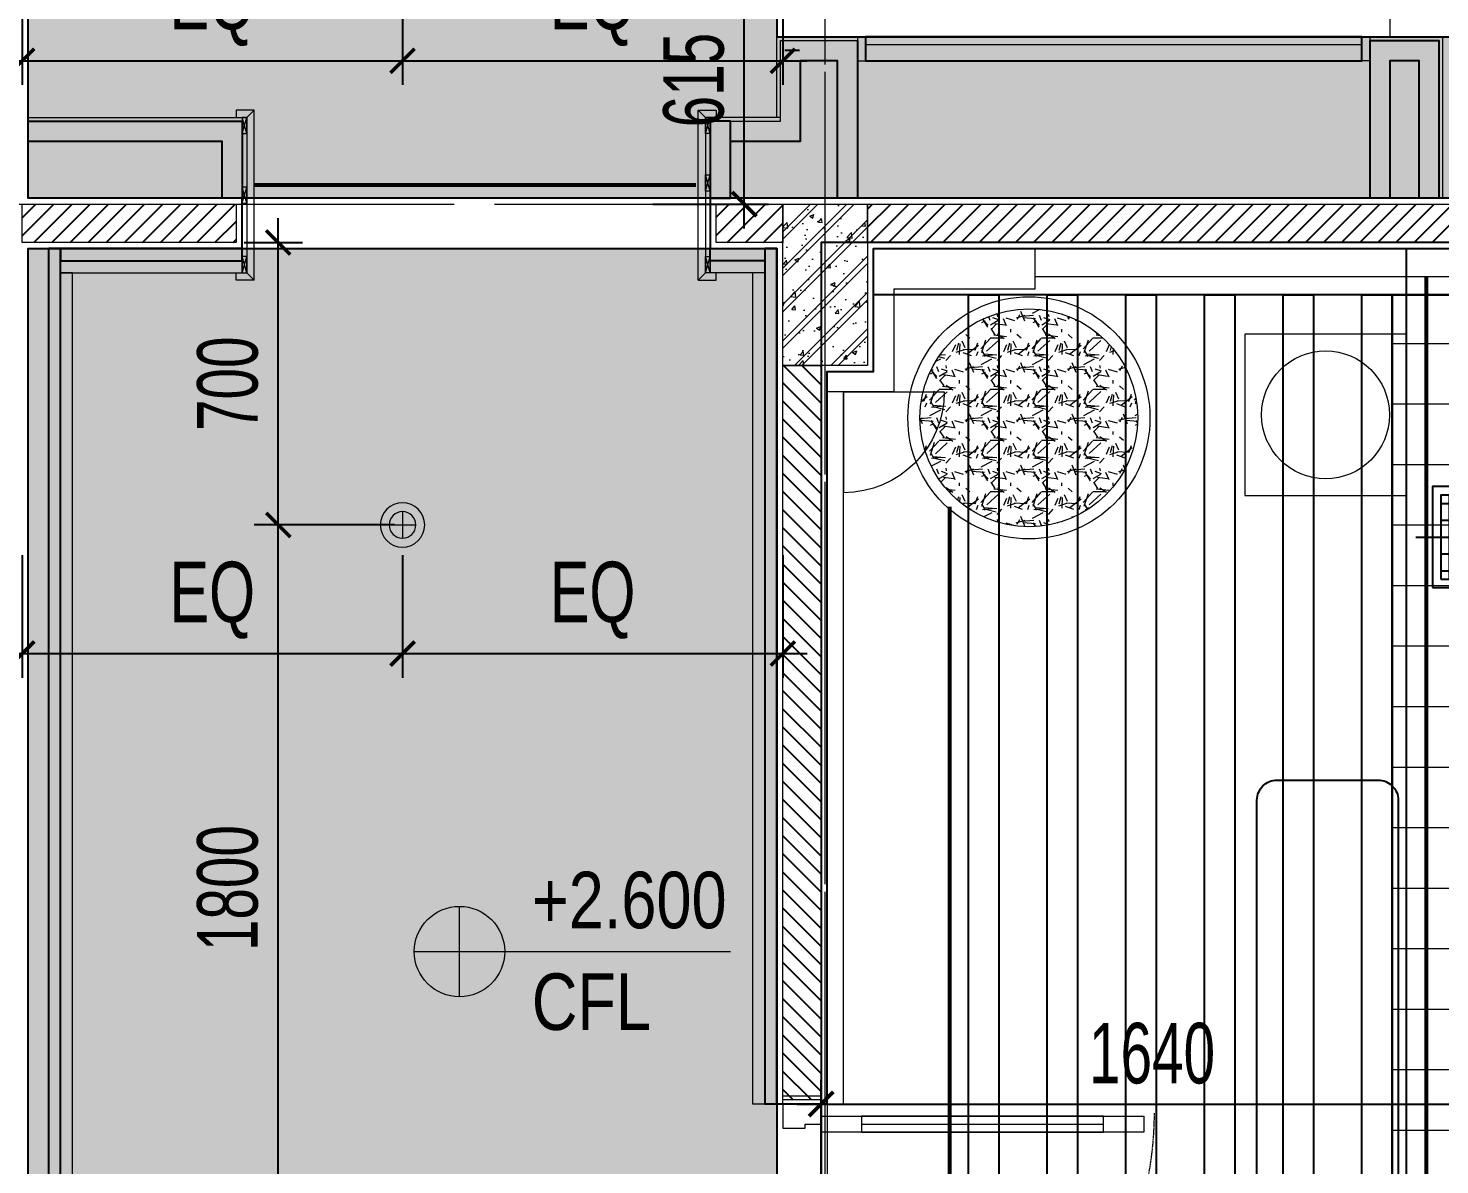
# Model space of a CAD drawing. Header units: millimetres. Extents: x -343543 to 400519, y -115663 to 104219.
# Drawn here: x -248629 to -245131, y 12319 to 15136 of the extents above; entities that cross this region are included whole.
import ezdxf
from ezdxf.enums import TextEntityAlignment as Align
from ezdxf.xclip import XClip

# ---------------------------------------------------------------- set-up
doc = ezdxf.new("R2010")
doc.units = ezdxf.units.MM
doc.header["$XCLIPFRAME"] = 0
for name, pattern in [("$0$02'TUONG Xay$0$HIDDEN", [0.375, 0.25, -0.125]), ('HIDDEN2', [0.1875, 0.125, -0.0625]), ('XREF MAT BANG TUONG XAY$0$01.Xref _MB T1$0$HIDDEN', [9.525, 6.35, -3.175]), ('XREF MAT BANG TUONG XAY$0$CENTER', [50.8, 31.75, -6.35, 6.35, -6.35]), ('XREF MAT BANG TUONG XAY$0$HIDDEN', [0.375, 0.25, -0.125])]:
    doc.linetypes.add(name, pattern=pattern)
doc.layers.get('0').update_dxf_attribs({"color": 231, "lineweight": 0})
doc.layers.get('DefPoints').update_dxf_attribs({"color": 191})
for name, color, linetype, lineweight in [('A-CLNG', 157, 'Continuous', 25), ('A-FLOR-PRTN', 161, 'Continuous', 9), ('A-OPEN', 20, 'Continuous', 9), ('A-PATT', 252, 'Continuous', 9), ('A-SYMBOLS', 10, 'Continuous', 13), ('fix lighting', 2, 'Continuous', 5), ('SME-E-LTG-DIM', 55, 'Continuous', 18), ('XREF MAT BANG TUONG XAY$0$$0$A-WALL-INT', 8, 'Continuous', 9), ('XREF MAT BANG TUONG XAY$0$01.Xref _MB T1$0$A-DOOR', 8, 'Continuous', 9), ('XREF MAT BANG TUONG XAY$0$01.Xref _MB T1$0$A-FNSH', 8, 'Continuous', 9), ('XREF MAT BANG TUONG XAY$0$01.Xref _MB T1$0$A-HIDD-LO', 8, 'XREF MAT BANG TUONG XAY$0$01.Xref _MB T1$0$HIDDEN', 9), ('XREF MAT BANG TUONG XAY$0$01.Xref _MB T1$0$A-WALL-INT', 8, 'Continuous', 9), ('XREF MAT BANG TUONG XAY$0$A-FINE', 8, 'Continuous', 25), ('XREF MAT BANG TUONG XAY$0$A-GRID', 8, 'XREF MAT BANG TUONG XAY$0$CENTER', 15), ('XREF MAT BANG TUONG XAY$0$A-WALL-INT', 8, 'Continuous', 9), ('XREF MAT BANG TUONG XAY$0$xref_IKIGAI_Cot$0$A-FNSH', 8, 'Continuous', 9), ('XREF MAT BANG TUONG XAY$0$xref_IKIGAI_Cot$0$A-PATT', 8, 'Continuous', 5)]:
    doc.layers.add(name, color=color, linetype=linetype, lineweight=lineweight)
doc.layers.add('fix lightting red', color=1, linetype='Continuous', lineweight=5, true_color=0xff0000)
for name, color, linetype in [('INNO-GIOTHAI', 20, 'Continuous'), ('XREF MAT BANG TUONG XAY$0$A-FNSH', 8, 'Continuous'), ('XREF MAT BANG TUONG XAY$0$A-FURN', 8, 'Continuous'), ('XREF MAT BANG TUONG XAY$0$A-HIDD', 8, 'XREF MAT BANG TUONG XAY$0$HIDDEN'), ('XREF MAT BANG TUONG XAY$0$A-PATT', 8, 'Continuous')]:
    doc.layers.add(name, color=color, linetype=linetype)
doc.styles.add('SM-DIMTEXT', font='SME.shx', dxfattribs={"width": 0.7})
doc.styles.add('VTK _ Arial_2.5 mm', font='arial.ttf', dxfattribs={"width": 0.8, "height": 2.5})
doc.dimstyles.new('SDIM-100', dxfattribs={"dimscale": 100, "dimtxt": 2, "dimasz": 0.6, "dimexe": 0.6, "dimexo": 0.2, "dimgap": 0.5, "dimtad": 1, "dimdec": 0, "dimzin": 12, "dimtxsty": 'SM-DIMTEXT', "dimblk": 'ARCHTICK', "dimblk1": 'ARCHTICK', "dimblk2": 'ARCHTICK', "dimcen": 0.12, "dimdle": 0.6, "dimclrd": 7, "dimclre": 8, "dimadec": 0, "dimazin": 3, "dimtfac": 2, "dimtix": 1, "dimtmove": 1, "dimatfit": 3, "dimfxl": 1, "dimtzin": 0, "dimarcsym": 1})
pattern_1 = [(0, (-262854.025, -1e-05), (19.84375, 39.6875), [0, -39.6875])]

# ---------------------------------------------------------------- blocks, each defined once
blk = doc.blocks.new('*U164')
at = {"color": 8}
blk.add_line((-70, 100), (-70, 700), dxfattribs=at)
for points in [[(-50, 0), (-50, 800), (-90, 800), (-90, 0)], [(-50, 100), (-90, 100), (-90, 700), (-50, 700)], [(-920, -95), (-860, -95), (-860, -40), (-870, -40), (-870, 0), (-920, 0)], [(-20, -95), (-80, -95), (-80, -40), (-70, -40), (-70, 0), (-20, 0)]]:
    blk.add_lwpolyline(points, close=True, dxfattribs=at)
at = {"layer": 'XREF MAT BANG TUONG XAY$0$01.Xref _MB T1$0$A-FNSH', "color": 8}
for points in [[(-920, -95), (-940, -95), (-940, 0), (-920, 0)], [(-20, -95), (0, -95), (0, 0), (-20, 0)]]:
    blk.add_lwpolyline(points, close=True, dxfattribs=at)
at = {"layer": 'XREF MAT BANG TUONG XAY$0$01.Xref _MB T1$0$A-HIDD-LO', "color": 8, "ltscale": 0.3}
blk.add_arc((-42.5, 0), 825, 90, 180, dxfattribs=at)
blk = doc.blocks.new('XREF MAT BANG TUONG XAY$0$00.xref_IKIGAI_Truc')
at = {"layer": 'XREF MAT BANG TUONG XAY$0$A-GRID', "color": 8, "ltscale": 20}
for points in [[(16200, -3895), (16200, 22641.7)], [(-2907.5, 14700), (42750, 14700)]]:
    blk.add_lwpolyline(points, dxfattribs=at)
blk = doc.blocks.new('XREF MAT BANG TUONG XAY$0$xref_IKIGAI_Cot')
at = {"layer": 'XREF MAT BANG TUONG XAY$0$xref_IKIGAI_Cot$0$A-PATT'}
h = blk.add_hatch(dxfattribs=at)
h.set_pattern_fill('BT-01', color=8, scale=15, pattern_type=2)
h.set_pattern_definition([(50, (-10, 180), (107.58903, -9.41282), [11.25, -123.75]), (355, (-10, 180), (-20.8127, 112.8288), [9, -99]), (100.4514, (-1.03, 179.22), (86.7764, 103.41593), [9.56103, -105.1713]), (46.1842, (-10, 210), (160.08616, -24.82785), [16.875, -185.625]), (96.6356, (3.34, 207.93), (140.1994, 146.1177), [14.3415, -157.757]), (351.1842, (-10, 210), (140.1993, 146.1178), [13.5, -148.5]), (21, (5, 202.5), (89.53606, -60.39283), [11.25, -123.75]), (326, (5, 202.5), (36.4973, 108.7725), [9, -99]), (71.4514, (12.46, 197.47), (126.0334, 48.37957), [9.56103, -105.1713]), (37.5, (-10, 180), (1.82398, 49.93408), [0, -97.8, 0, -100.5, 0, -99.375]), (7.5, (-10, 180), (39.46043, 59.16176), [0, -57.3, 0, -95.55, 0, -37.875]), (327.5, (-43.45, 180), (80.073365, -3.38323), [0, -37.5, 0, -117, 0, -155.25]), (317.5, (-58.45, 180), (87.47793, 15.01575), [0, -48.75, 0, -77.7, 0, -110.25]), (45, (-10, 180), (-45.07806, 45.07806), []), (45, (-10, 198.375), (-45.07806, 45.07806), [])])
h.paths.add_polyline_path([(16095, 14700), (16305, 14700), (16305, 14300), (16095, 14300)])
at = {"layer": 'XREF MAT BANG TUONG XAY$0$A-GRID', "color": 8, "ltscale": 20}
for points in [[(16200, -3895), (16200, 22641.7)], [(-2907.5, 14700), (42750, 14700)]]:
    blk.add_lwpolyline(points, dxfattribs=at)
at = {"layer": 'XREF MAT BANG TUONG XAY$0$xref_IKIGAI_Cot$0$A-FNSH', "color": 8}
blk.add_lwpolyline([(16095, 14700), (16305, 14700), (16305, 14300), (16095, 14300)], close=True, dxfattribs=at)
blk = doc.blocks.new('*U243')
at = {"layer": 'XREF MAT BANG TUONG XAY$0$A-PATT'}
h = blk.add_hatch(dxfattribs=at)
h.set_pattern_fill('ANSI31', color=8, scale=10)
h.set_pattern_definition([(45, (37266.79, -11178.564), (-22.45064, 22.45064), [])])
h.paths.add_polyline_path([(-38.7, 47.5), (1781.3, 47.5), (1781.3, -47.5), (-38.7, -47.5)])
at = {"layer": 'XREF MAT BANG TUONG XAY$0$A-WALL-INT', "color": 8}
blk.add_lwpolyline([(-38.7, 47.5), (1781.3, 47.5), (1781.3, -47.5), (-38.7, -47.5)], close=True, dxfattribs=at)
blk = doc.blocks.new('*U244')
at = {"layer": 'XREF MAT BANG TUONG XAY$0$A-PATT'}
h = blk.add_hatch(dxfattribs=at)
h.set_pattern_fill('ANSI31', color=8, scale=10)
h.set_pattern_definition([(45, (42836.782, -11178.564), (-22.45064, 22.45064), [])])
h.paths.add_polyline_path([(-38.7, 47.5), (7351.3, 47.5), (7351.3, -47.5), (-38.7, -47.5)])
at = {"layer": 'XREF MAT BANG TUONG XAY$0$A-WALL-INT', "color": 8}
blk.add_lwpolyline([(-38.7, 47.5), (7351.3, 47.5), (7351.3, -47.5), (-38.7, -47.5)], close=True, dxfattribs=at)
blk = doc.blocks.new('*U290')
at = {"layer": 'XREF MAT BANG TUONG XAY$0$A-PATT'}
h = blk.add_hatch(dxfattribs=at)
h.set_pattern_fill('ANSI31', color=8, scale=10)
h.set_pattern_definition([(45, (35611.79, -11178.564), (-22.45064, 22.45064), [])])
h.paths.add_polyline_path([(-38.7, 47.5), (126.3, 47.5), (126.3, -47.5), (-38.7, -47.5)])
at = {"layer": 'XREF MAT BANG TUONG XAY$0$A-WALL-INT', "color": 8}
blk.add_lwpolyline([(-38.7, 47.5), (126.3, 47.5), (126.3, -47.5), (-38.7, -47.5)], close=True, dxfattribs=at)
blk = doc.blocks.new('*U289')
at = {"layer": 'XREF MAT BANG TUONG XAY$0$A-PATT'}
h = blk.add_hatch(dxfattribs=at)
h.set_pattern_fill('ANSI31', color=8, scale=10)
h.set_pattern_definition([(45, (35976.79, -11178.564), (-22.45064, 22.45064), [])])
h.paths.add_polyline_path([(-38.7, 47.5), (491.3, 47.5), (491.3, -47.5), (-38.7, -47.5)])
at = {"layer": 'XREF MAT BANG TUONG XAY$0$A-WALL-INT', "color": 8}
blk.add_lwpolyline([(-38.7, 47.5), (491.3, 47.5), (491.3, -47.5), (-38.7, -47.5)], close=True, dxfattribs=at)
blk = doc.blocks.new('XREF MAT BANG NOI THAT')
h = blk.add_hatch()
h.set_pattern_fill('GRAVEL', color=8, scale=5)
h.set_pattern_definition([(228.0128, (149.396, 213.856), (-1016.0008633, -1143.0014045), [17.08605, -1691.525]), (184.9697, (137.9664, 201.1564), (1524.0024653, 126.9991038), [29.32025, -2902.7]), (132.5104, (108.7564, 198.6164), (1269.999076, -1397.0013646), [20.6741, -2046.735]), (267.2737, (59.2264, 166.8664), (126.9994485, 2539.9991827), [26.70025, -2643.32]), (292.8337, (57.9564, 140.1964), (-635.0018028, 1524.0008665), [26.1817, -2591.99]), (357.2737, (68.1164, 116.0664), (-2539.9991827, 126.9994485), [26.70025, -2643.32]), (37.6942, (94.7864, 114.7964), (-1651.0010431, -1269.99886785), [35.3097, -3495.655]), (72.2553, (122.7264, 136.3864), (889.0017783, 2794.0008103), [33.336, -3300.265]), (121.4296, (132.8864, 168.1364), (-1016.0002618, 1650.998058), [26.79065, -2652.275]), (175.2364, (118.916, 190.996), (1396.9989027, -126.998808), [30.58565, -1498.695]), (222.3974, (88.4364, 193.5364), (-1524.00004586, -1396.9981825), [39.5539, -3915.84]), (138.8141, (184.956, 165.596), (-888.999434, 761.998828), [13.50025, -1336.53]), (171.4692, (174.7964, 174.4864), (1650.9974798, -254.00064), [25.6841, -2542.73]), (225, (149.4, 178.3), (-3e-14, -126.9999), [17.96045, -161.6445]), (203.1986, (140.506, 193.536), (635.002141, 254.001114), [9.67205, -957.53]), (291.8014, (131.616, 189.726), (-127.00009, 381.000245), [13.6783, -670.24]), (30.9638, (136.696, 177.026), (380.999598, 254.000198), [22.216, -718.315]), (161.5651, (155.746, 188.456), (254.000116, -126.99981), [16.06435, -385.545]), (16.3895, (57.9564, 189.7264), (1270.0007007, 380.9992075), [22.5044, -2227.94]), (70.3462, (79.5464, 196.076), (-507.9985844, -1396.9980244), [18.87995, -1869.11]), (293.1986, (155.746, 213.856), (-254.001114, 635.002141), [19.344, -947.86]), (343.6105, (163.3664, 196.0764), (-1270.0007007, 380.9992075), [22.5044, -2227.94]), (339.444, (57.956, 110.986), (-635.000788, 253.999692), [21.70175, -1063.385]), (294.7751, (78.276, 103.366), (-634.9985202, 1396.9993513), [18.1836, -1800.18]), (66.8014, (157.016, 86.856), (254.001114, 635.002141), [19.344, -947.86]), (17.354, (164.6364, 104.6364), (-1651.000089, -507.9992338), [21.28915, -2107.62]), (69.444, (94.786, 86.856), (-253.999692, -635.000788), [10.8509, -1074.24]), (101.3099, (149.396, 86.856), (-126.999373, 507.998373), [6.47575, -641.1]), (165.9638, (148.126, 93.206), (381.000268, -126.99978), [26.1817, -497.4525]), (186.009, (122.7264, 99.5564), (1269.9981272, 126.9997034), [24.26335, -2402.07]), (303.6901, (136.696, 165.596), (-127.000044, 253.999755), [18.3162, -439.589]), (353.1572, (146.8564, 150.3564), (2159.0008928, -254.0011376), [31.97785, -3165.8]), (60.9454, (178.606, 146.546), (-507.998818, -888.9978805), [13.0754, -1294.47]), (90, (184.96, 157.98), (-127, 127), [7.62, -119.38]), (120.2564, (120.186, 103.366), (507.9989233, -888.9995516), [17.64335, -1746.695]), (48.0128, (111.296, 118.606), (1016.0008633, 1143.0014045), [34.17215, -1674.44]), (0, (134.16, 144.01), (127, 127), [33.02, -93.98]), (325.3048, (167.1764, 144.006), (-1269.9977995, 889.0000845), [20.0805, -1987.965]), (254.0546, (183.686, 132.576), (-127.000324, -508.00121), [18.49145, -906.085]), (207.646, (178.6064, 114.7964), (-2412.9991525, -1270.0007987), [30.10725, -2980.625]), (175.4261, (151.9364, 100.8264), (-1651.0003802, 126.9993856), [31.85145, -3153.29]), (175.4261, (151.9364, 100.8264), (-1651.0003802, 126.9993856), [31.85145, -3153.29])])
edge = h.paths.add_edge_path()
edge.add_arc((16704.8, 14170.6), 270, 0, 360)
at = {"color": 8}
for points in [[(17600, 15565), (22400, 15565), (22400, 15115), (17600, 15115)], [(17640, 14378), (17240, 14378), (17240, 13978), (17640, 13978)]]:
    blk.add_lwpolyline(points, close=True, dxfattribs=at)
for centre, radius in [((16704.8, 14170.6), 300), ((16704.8, 14170.6), 270), ((17440, 14178), 158.5)]:
    blk.add_circle(centre, radius, dxfattribs=at)
blk = doc.blocks.new('01.Xref _MB T1')
at = {"layer": 'XREF MAT BANG TUONG XAY$0$$0$A-WALL-INT', "color": 8}
for points in [[(16079.99754, 14914.99992), (16079.99754, 15115.0002), (16279.99734, 15115.0002)], [(16088.99754, 14914.99992), (16088.99754, 15106.0002), (16279.99734, 15106.0002)], [(14754.99988, 14875.00002), (14766.99988, 14915.00002)], [(14766.99988, 14875.00002), (14754.99988, 14915.00002)], [(14754.99988, 14875.00002), (14766.99988, 14915.00002)], [(14766.99988, 14875.00002), (14754.99988, 14915.00002)], [(15914.99995, 14875.00002), (15902.99995, 14915.00002)], [(15902.99995, 14875.00002), (15914.99995, 14915.00002)], [(15914.99993, 14732.50001), (15902.99993, 14772.50001)], [(15902.99993, 14732.50001), (15914.99993, 14772.50001)], [(14754.9999, 14702.50001), (14766.9999, 14742.50001)], [(14766.9999, 14702.50001), (14754.9999, 14742.50001)], [(14754.9999, 14702.50001), (14766.9999, 14742.50001)], [(14766.9999, 14702.50001), (14754.9999, 14742.50001)], [(14754.99991, 14530), (14766.99991, 14570)], [(14766.99991, 14530), (14754.99991, 14570)], [(14754.99991, 14530), (14766.99991, 14570)], [(14766.99991, 14530), (14754.99991, 14570)], [(15914.99991, 14530.00005), (15902.99991, 14570.00005)], [(15902.99991, 14530.00005), (15914.99991, 14570.00005)]]:
    blk.add_lwpolyline(points, dxfattribs=at)
for points in [[(14224.99297, 14914.99996), (14754.99988, 14914.99996), (14754.99988, 14905.99996), (14224.99297, 14905.99996)], [(14739.99988, 14933.00002), (14739.99988, 14915.00002), (14766.99988, 14915.00002), (14784.99988, 14933.00002)], [(14739.99988, 14933.00002), (14739.99988, 14915.00002), (14766.99988, 14915.00002), (14784.99988, 14933.00002)], [(14754.99988, 14875.00002), (14766.99988, 14875.00002), (14766.99988, 14915.00002), (14754.99988, 14915.00002)], [(14754.99988, 14875.00002), (14766.99988, 14875.00002), (14766.99988, 14915.00002), (14754.99988, 14915.00002)], [(14766.99991, 14530), (14784.99991, 14512), (14784.99988, 14933.00002), (14766.99988, 14915.00002)], [(14766.99991, 14530), (14784.99991, 14512), (14784.99988, 14933.00002), (14766.99988, 14915.00002)], [(15902.99991, 14530.00005), (15884.99991, 14512.00005), (15884.99995, 14933.00002), (15902.99995, 14915.00002)], [(15929.99995, 14933.00002), (15929.99995, 14915.00002), (15902.99995, 14915.00002), (15884.99995, 14933.00002)], [(15914.99995, 14875.00002), (15902.99995, 14875.00002), (15902.99995, 14915.00002), (15914.99995, 14915.00002)], [(16088.98806, 14914.99992), (15909.99995, 14914.99996), (15909.99995, 14905.99996), (16088.98806, 14905.99992)], [(15914.99993, 14732.50001), (15902.99993, 14732.50001), (15902.99993, 14772.50001), (15914.99993, 14772.50001)], [(14754.9999, 14702.50001), (14766.9999, 14702.50001), (14766.9999, 14742.50001), (14754.9999, 14742.50001)], [(14754.9999, 14702.50001), (14766.9999, 14702.50001), (14766.9999, 14742.50001), (14754.9999, 14742.50001)], [(14754.99991, 14530), (14754.99991, 14560), (14304.99045, 14560), (14304.99045, 14530)], [(14754.99991, 14530), (14766.99991, 14530), (14766.99991, 14570), (14754.99991, 14570)], [(14754.99991, 14530), (14766.99991, 14530), (14766.99991, 14570), (14754.99991, 14570)], [(15914.99991, 14530.00005), (15902.99991, 14530.00005), (15902.99991, 14570.00005), (15914.99991, 14570.00005)], [(15914.99991, 14530.00005), (15914.99991, 14560.00005), (16049.99049, 14560.00005), (16049.99049, 14530.00005)], [(14334.99994, 14530), (14304.99994, 14530), (14304.99994, 11264.99999), (14334.99994, 11264.99999)], [(14739.99991, 14512), (14739.99991, 14530), (14766.99991, 14530), (14784.99991, 14512)], [(14739.99991, 14512), (14739.99991, 14530), (14766.99991, 14530), (14784.99991, 14512)], [(15929.99991, 14512.00005), (15929.99991, 14530.00005), (15902.99991, 14530.00005), (15884.99991, 14512.00005)], [(16020.00217, 12469.99987), (16050.00217, 12469.99987), (16049.99997, 14530.00005), (16019.99997, 14530.00005)]]:
    blk.add_lwpolyline(points, close=True, dxfattribs=at)
at = {"layer": 'XREF MAT BANG TUONG XAY$0$01.Xref _MB T1$0$A-WALL-INT', "color": 8}
for points in [[(16279.99734, 15115.0002), (16279.99734, 15055.0002), (16299.99734, 15055.0002), (16299.99734, 15115.0002)], [(17549.99734, 15115.0002), (17549.99734, 15055.0002), (17529.99734, 15055.0002), (17529.99734, 15115.0002)], [(17790, 14520), (16719.99965, 14520), (16719.99965, 14590), (17790, 14590)]]:
    blk.add_lwpolyline(points, close=True, dxfattribs=at)
at = {"layer": 'XREF MAT BANG TUONG XAY$0$01.Xref _MB T1$0$A-WALL-INT', "color": 8, "elevation": 0}
blk.add_lwpolyline([(16299.99734, 15115.0002), (17529.99734, 15115.0002), (17529.99734, 15095.0002), (16299.99734, 15095.0002)], close=True, dxfattribs=at)
at = {"layer": 'XREF MAT BANG TUONG XAY$0$01.Xref _MB T1$0$A-WALL-INT', "color": 8}
for points in [[(17549.99734, 15115.0002), (17729.99734, 15115.0002), (17729.99734, 14715.0002)], [(17549.99734, 15106.0002), (17720.99734, 15106.0002), (17720.99734, 14715.0002)], [(16369.99965, 14489.99846), (16719.99965, 14489.99846), (16719.99965, 14590)], [(16369.99965, 14489.99846), (16369.99181, 14234.99622), (16204.98327, 14234.99545)], [(16204.99154, 12470.00001), (16244.99154, 12470.00001), (16244.98327, 14234.99564)]]:
    blk.add_lwpolyline(points, dxfattribs=at)
at = {"layer": 'XREF MAT BANG TUONG XAY$0$A-FINE', "color": 8}
blk.add_lwpolyline([(16190, 9604.99999), (23810.00141, 9604.99999), (23810.00141, 14605), (16190, 14605)], close=True, dxfattribs=at)
at = {"layer": 'XREF MAT BANG TUONG XAY$0$A-FNSH', "color": 8}
blk.add_lwpolyline([(14100, 11314.99999), (14224.99994, 11314.99999), (14225.00005, 14590), (14754.99993, 14590), (14754.99993, 14715.0002), (14225.00265, 14714.99978), (14224.99735, 19174.99957), (14498.31324, 19174.99872), (14498.31323, 19509.9993), (14165.00007, 19509.9993)], dxfattribs=at)
at = {"layer": 'XREF MAT BANG TUONG XAY$0$A-FNSH', "color": 8, "elevation": 0}
blk.add_lwpolyline([(19999.99607, 14715), (15914.99991, 14714.99991), (15914.99991, 14589.99991), (16079.99997, 14589.99991), (16080.00846, 12469.99987), (16204.99154, 12470.00001), (16204.98304, 14284.99953), (16319.99027, 14284.99599), (16319.99965, 14590), (19999.99612, 14590)], dxfattribs=at)
at = {"layer": 'XREF MAT BANG TUONG XAY$0$A-FURN', "color": 8}
blk.add_line((17640, 14590), (17640, 9619.99999), dxfattribs=at)
for points in [[(16299.99734, 15055.0002), (17529.99734, 15055.0002), (17529.99734, 15115.0002), (16299.99734, 15115.0002)], [(15964.99993, 14905.99996), (15914.99993, 14905.99996), (15914.99993, 14714.99991), (15964.99993, 14714.99991)], [(14274.99994, 11264.99999), (14304.99994, 11264.99999), (14304.99994, 14590), (14274.99994, 14590)], [(14304.99045, 14560), (14754.99991, 14560), (14754.99991, 14590), (14304.99045, 14590)], [(16049.99049, 14560.00005), (15914.99991, 14560.00005), (15914.99991, 14590.00005), (16049.99049, 14590.00005)], [(16049.99997, 14589.99991), (16050.00217, 12469.99987), (16080.00217, 12469.99987), (16079.99997, 14589.99991)]]:
    blk.add_lwpolyline(points, close=True, dxfattribs=at)
for points in [[(16099.98806, 15082.11617), (16135.98806, 15082.11617)], [(16279.99734, 15106.0002), (16279.99735, 14714.99993)], [(17549.99734, 15106.0002), (17720.99734, 15106.0002), (17720.99734, 14715.0002)], [(17549.99734, 15106.0002), (17549.99735, 14714.99995)], [(15964.99993, 14855.99996), (16138.99754, 14855.99996), (16138.99754, 15056.0002), (16229.99734, 15056.0002), (16229.99735, 14714.99992)], [(17599.99735, 14714.99995), (17599.99734, 15056.0002), (17670.99734, 15056.0002), (17670.99734, 14715.0002)], [(14224.99294, 14905.99996), (14754.99988, 14905.99996), (14754.99988, 14715.0002)], [(14224.99294, 14855.99996), (14704.99988, 14855.99996), (14704.99988, 14715.0002)]]:
    blk.add_lwpolyline(points, dxfattribs=at)
blk.add_lwpolyline([(17320, 13272.85706), (17570, 13272.85706, -0.4142135624), (17620, 13222.85706), (17620, 10845.14282, -0.4142135624), (17570, 10795.14282), (17320, 10795.14282, -0.4142135624), (17270, 10845.14282), (17270, 13222.85706, -0.4142135624)], format="xyb", close=True, dxfattribs=at)
at = {"layer": 'XREF MAT BANG TUONG XAY$0$A-HIDD', "color": 8, "ltscale": 200, "const_width": 10}
blk.add_lwpolyline([(14784.9999, 14747.50001), (15879.99993, 14747.50001)], dxfattribs=at)
at = {"color": 8}
blk.add_blockref('XREF MAT BANG TUONG XAY$0$00.xref_IKIGAI_Truc', (0.00011, 0), dxfattribs=at)
ref = blk.add_blockref('XREF MAT BANG TUONG XAY$0$xref_IKIGAI_Cot', (-0.00927, -0.00001), dxfattribs=at)
XClip(ref).set_block_clipping_path([(-1610.3425959283, -2225.6693134198), (41829.1295208634, 21555.8819575264)])
at = {"layer": 'XREF MAT BANG TUONG XAY$0$01.Xref _MB T1$0$A-DOOR', "color": 8, "extrusion": (1.42352e-14, 2.81943e-13, -1), "zscale": -1, "rotation": 90.00003766684722}
blk.add_blockref('*U164', (-16189.98305, 12489.99996, 0), dxfattribs=at)
at = {"layer": 'XREF MAT BANG TUONG XAY$0$A-FURN', "color": 8}
for name, p, rotation in [('*U289', (14701.3016, 14652.49999), 180), ('*U243', (16142.50001, 12518.69834), 90)]:
    blk.add_blockref(name, p, dxfattribs=dict(at, rotation=rotation))
for name, p in [('*U290', (15968.69823, 14652.49991)), ('*U244', (16343.69831, 14652.50058))]:
    blk.add_blockref(name, p, dxfattribs=at)
at = {"layer": 'A-PATT', "color": 8}
blk.add_blockref('XREF MAT BANG NOI THAT', (0, 0), dxfattribs=at)
blk = doc.blocks.new('LT10')
for points in [[(0, 0), (-250, 0)], [(0, 0), (0, -250)]]:
    blk.add_lwpolyline(points)
blk.add_arc((0, 0), 250, 180, 270)
blk = doc.blocks.new('DenSanTuongT1Ikigai')
at = {"layer": 'fix lightting red', "color": 1, "linetype": "$0$02'TUONG Xay$0$HIDDEN", "ltscale": 500, "true_color": 0xff0000, "const_width": 10}
blk.add_lwpolyline([(17690, 9690), (17690, 14520)], dxfattribs=at)
at = {"layer": 'fix lightting red', "xscale": -1}
blk.add_blockref('LT10', (16245, 14235), dxfattribs=at)
blk = doc.blocks.new('_ArchTick')
at = {"color": 0, "linetype": 'ByBlock', "const_width": 0.15}
blk.add_lwpolyline([(-0.5, -0.5), (0.5, 0.5)], dxfattribs=at)
blk = doc.blocks.new('*D1073')
at = {"layer": 'DefPoints', "color": 0, "transparency": 16777216}
for p in [(-248009.4, 13905), (-247701.5, 13905), (-247701.5, 12105)]:
    blk.add_point(p, dxfattribs=at)
at = {"layer": 'SME-E-LTG-DIM', "color": 7, "lineweight": -2, "transparency": 16777216}
blk.add_line((-248009.4, 12045), (-248009.4, 13965), dxfattribs=at)
at = {"layer": 'SME-E-LTG-DIM', "color": 8, "lineweight": -2, "transparency": 16777216}
for p, q in [((-247721.5, 13905), (-248069.4, 13905)), ((-247721.5, 12105), (-248069.4, 12105))]:
    blk.add_line(p, q, dxfattribs=at)
at = {"layer": 'SME-E-LTG-DIM', "color": 7, "lineweight": -2, "transparency": 16777216, "xscale": 60, "yscale": 60, "zscale": 60}
for p, rotation in [((-248009.4, 13905), 90), ((-248009.4, 12105), 270)]:
    blk.add_blockref('_ArchTick', p, dxfattribs=dict(at, rotation=rotation))
at = {"layer": 'SME-E-LTG-DIM', "color": 0, "transparency": 16777216, "insert": (-248134.4, 13005), "char_height": 150, "attachment_point": 5, "rotation": 90, "style": 'SM-DIMTEXT'}
blk.add_mtext('1800', dxfattribs=at)
blk = doc.blocks.new('*D1074')
at = {"layer": 'DefPoints', "color": 0, "transparency": 16777216}
for p in [(-248114, 14605), (-248009.4, 14605), (-247701.5, 13905)]:
    blk.add_point(p, dxfattribs=at)
at = {"layer": 'SME-E-LTG-DIM', "color": 7, "lineweight": -2, "transparency": 16777216}
blk.add_line((-248009.4, 13845), (-248009.4, 14665), dxfattribs=at)
at = {"layer": 'SME-E-LTG-DIM', "color": 8, "lineweight": -2, "transparency": 16777216}
for p, q in [((-248094, 14605), (-247949.4, 14605)), ((-247721.5, 13905), (-248069.4, 13905))]:
    blk.add_line(p, q, dxfattribs=at)
at = {"layer": 'SME-E-LTG-DIM', "color": 7, "lineweight": -2, "transparency": 16777216, "xscale": 60, "yscale": 60, "zscale": 60}
for p, rotation in [((-248009.4, 14605), 90), ((-248009.4, 13905), 270)]:
    blk.add_blockref('_ArchTick', p, dxfattribs=dict(at, rotation=rotation))
at = {"layer": 'SME-E-LTG-DIM', "color": 0, "transparency": 16777216, "insert": (-248134.4, 14255), "char_height": 150, "attachment_point": 5, "rotation": 90, "style": 'SM-DIMTEXT'}
blk.add_mtext('700', dxfattribs=at)
blk = doc.blocks.new('*D1075')
at = {"layer": 'DefPoints', "color": 0, "transparency": 16777216}
for p in [(-248644, 13850), (-247701.5, 13850), (-247701.5, 13586.2)]:
    blk.add_point(p, dxfattribs=at)
at = {"layer": 'SME-E-LTG-DIM', "color": 8, "lineweight": -2, "transparency": 16777216}
for p, q in [((-248644, 13830), (-248644, 13526.2)), ((-247701.5, 13830), (-247701.5, 13526.2))]:
    blk.add_line(p, q, dxfattribs=at)
at = {"layer": 'SME-E-LTG-DIM', "color": 7, "lineweight": -2, "transparency": 16777216}
blk.add_line((-248704, 13586.2), (-247641.5, 13586.2), dxfattribs=at)
at = {"layer": 'SME-E-LTG-DIM', "color": 7, "lineweight": -2, "transparency": 16777216, "xscale": 60, "yscale": 60, "zscale": 60, "rotation": 180}
blk.add_blockref('_ArchTick', (-248644, 13586.2), dxfattribs=at)
at = {"layer": 'SME-E-LTG-DIM', "color": 7, "lineweight": -2, "transparency": 16777216, "xscale": 60, "yscale": 60, "zscale": 60}
blk.add_blockref('_ArchTick', (-247701.5, 13586.2), dxfattribs=at)
at = {"layer": 'SME-E-LTG-DIM', "color": 0, "transparency": 16777216, "insert": (-248172.8, 13718.4), "char_height": 150, "attachment_point": 5, "style": 'SM-DIMTEXT'}
blk.add_mtext('{\\fArial|b0|i0|c163|p34;EQ}', dxfattribs=at)
blk = doc.blocks.new('*D1076')
at = {"layer": 'DefPoints', "color": 0, "transparency": 16777216}
for p in [(-247701.5, 13850), (-246759, 13850), (-246759, 13586.2)]:
    blk.add_point(p, dxfattribs=at)
at = {"layer": 'SME-E-LTG-DIM', "color": 8, "lineweight": -2, "transparency": 16777216}
for p, q in [((-247701.5, 13830), (-247701.5, 13526.2)), ((-246759, 13830), (-246759, 13526.2))]:
    blk.add_line(p, q, dxfattribs=at)
at = {"layer": 'SME-E-LTG-DIM', "color": 7, "lineweight": -2, "transparency": 16777216}
blk.add_line((-247761.5, 13586.2), (-246699, 13586.2), dxfattribs=at)
at = {"layer": 'SME-E-LTG-DIM', "color": 7, "lineweight": -2, "transparency": 16777216, "xscale": 60, "yscale": 60, "zscale": 60, "rotation": 180}
blk.add_blockref('_ArchTick', (-247701.5, 13586.2), dxfattribs=at)
at = {"layer": 'SME-E-LTG-DIM', "color": 7, "lineweight": -2, "transparency": 16777216, "xscale": 60, "yscale": 60, "zscale": 60}
blk.add_blockref('_ArchTick', (-246759, 13586.2), dxfattribs=at)
at = {"layer": 'SME-E-LTG-DIM', "color": 0, "transparency": 16777216, "insert": (-247230.3, 13718.4), "char_height": 150, "attachment_point": 5, "style": 'SM-DIMTEXT'}
blk.add_mtext('{\\fArial|b0|i0|c163|p34;EQ}', dxfattribs=at)
blk = doc.blocks.new('*D1077')
at = {"layer": 'DefPoints', "color": 0, "transparency": 16777216}
for p in [(-248644, 15319.2), (-247701.5, 15319.2), (-247701.5, 15055.4)]:
    blk.add_point(p, dxfattribs=at)
at = {"layer": 'SME-E-LTG-DIM', "color": 8, "lineweight": -2, "transparency": 16777216}
for p, q in [((-248644, 15299.2), (-248644, 14995.4)), ((-247701.5, 15299.2), (-247701.5, 14995.4))]:
    blk.add_line(p, q, dxfattribs=at)
at = {"layer": 'SME-E-LTG-DIM', "color": 7, "lineweight": -2, "transparency": 16777216}
blk.add_line((-248704, 15055.4), (-247641.5, 15055.4), dxfattribs=at)
at = {"layer": 'SME-E-LTG-DIM', "color": 7, "lineweight": -2, "transparency": 16777216, "xscale": 60, "yscale": 60, "zscale": 60, "rotation": 180}
blk.add_blockref('_ArchTick', (-248644, 15055.4), dxfattribs=at)
at = {"layer": 'SME-E-LTG-DIM', "color": 7, "lineweight": -2, "transparency": 16777216, "xscale": 60, "yscale": 60, "zscale": 60}
blk.add_blockref('_ArchTick', (-247701.5, 15055.4), dxfattribs=at)
at = {"layer": 'SME-E-LTG-DIM', "color": 0, "transparency": 16777216, "insert": (-248172.8, 15187.5), "char_height": 150, "attachment_point": 5, "style": 'SM-DIMTEXT'}
blk.add_mtext('{\\fArial|b0|i0|c163|p34;EQ}', dxfattribs=at)
blk = doc.blocks.new('*D1078')
at = {"layer": 'DefPoints', "color": 0, "transparency": 16777216}
for p in [(-247701.5, 15319.2), (-246759, 15319.2), (-246759, 15055.4)]:
    blk.add_point(p, dxfattribs=at)
at = {"layer": 'SME-E-LTG-DIM', "color": 8, "lineweight": -2, "transparency": 16777216}
for p, q in [((-247701.5, 15299.2), (-247701.5, 14995.4)), ((-246759, 15299.2), (-246759, 14995.4))]:
    blk.add_line(p, q, dxfattribs=at)
at = {"layer": 'SME-E-LTG-DIM', "color": 7, "lineweight": -2, "transparency": 16777216}
blk.add_line((-247761.5, 15055.4), (-246699, 15055.4), dxfattribs=at)
at = {"layer": 'SME-E-LTG-DIM', "color": 7, "lineweight": -2, "transparency": 16777216, "xscale": 60, "yscale": 60, "zscale": 60, "rotation": 180}
blk.add_blockref('_ArchTick', (-247701.5, 15055.4), dxfattribs=at)
at = {"layer": 'SME-E-LTG-DIM', "color": 7, "lineweight": -2, "transparency": 16777216, "xscale": 60, "yscale": 60, "zscale": 60}
blk.add_blockref('_ArchTick', (-246759, 15055.4), dxfattribs=at)
at = {"layer": 'SME-E-LTG-DIM', "color": 0, "transparency": 16777216, "insert": (-247230.3, 15187.5), "char_height": 150, "attachment_point": 5, "style": 'SM-DIMTEXT'}
blk.add_mtext('{\\fArial|b0|i0|c163|p34;EQ}', dxfattribs=at)
blk = doc.blocks.new('*D1079')
at = {"layer": 'DefPoints', "color": 0, "transparency": 16777216}
for p in [(-247101.5, 15315), (-246854.5, 15315), (-247101.5, 14700)]:
    blk.add_point(p, dxfattribs=at)
at = {"layer": 'SME-E-LTG-DIM', "color": 7, "lineweight": -2, "transparency": 16777216}
blk.add_line((-246854.5, 14640), (-246854.5, 15375), dxfattribs=at)
at = {"layer": 'SME-E-LTG-DIM', "color": 8, "lineweight": -2, "transparency": 16777216}
for p, q in [((-247081.5, 15315), (-246794.5, 15315)), ((-247081.5, 14700), (-246794.5, 14700))]:
    blk.add_line(p, q, dxfattribs=at)
at = {"layer": 'SME-E-LTG-DIM', "color": 7, "lineweight": -2, "transparency": 16777216, "xscale": 60, "yscale": 60, "zscale": 60}
for p, rotation in [((-246854.5, 15315), 90), ((-246854.5, 14700), 270)]:
    blk.add_blockref('_ArchTick', p, dxfattribs=dict(at, rotation=rotation))
at = {"layer": 'SME-E-LTG-DIM', "color": 0, "transparency": 16777216, "insert": (-246979.5, 15007.5), "char_height": 150, "attachment_point": 5, "rotation": 90, "style": 'SM-DIMTEXT'}
blk.add_mtext('615', dxfattribs=at)
blk = doc.blocks.new('*D1173')
at = {"layer": 'DefPoints', "color": 0, "transparency": 16777216}
for p in [(-245303.7, 16020), (-245303.7, 15115), (-244813.7, 15115)]:
    blk.add_point(p, dxfattribs=at)
at = {"layer": 'SME-E-LTG-DIM', "color": 7, "lineweight": -2, "transparency": 16777216}
blk.add_line((-244813.7, 16080), (-244813.7, 15055), dxfattribs=at)
at = {"layer": 'SME-E-LTG-DIM', "color": 8, "lineweight": -2, "transparency": 16777216}
for p, q in [((-245283.7, 16020), (-244753.7, 16020)), ((-245283.7, 15115), (-244753.7, 15115))]:
    blk.add_line(p, q, dxfattribs=at)
at = {"layer": 'SME-E-LTG-DIM', "color": 7, "lineweight": -2, "transparency": 16777216, "xscale": 60, "yscale": 60, "zscale": 60}
for p, rotation in [((-244813.7, 16020), 90), ((-244813.7, 15115), 270)]:
    blk.add_blockref('_ArchTick', p, dxfattribs=dict(at, rotation=rotation))
at = {"layer": 'SME-E-LTG-DIM', "color": 0, "transparency": 16777216, "insert": (-244938.7, 15567.5), "char_height": 150, "attachment_point": 5, "rotation": 90, "style": 'SM-DIMTEXT'}
blk.add_mtext('905', dxfattribs=at)
blk = doc.blocks.new('*D1184')
at = {"layer": 'DefPoints', "color": 0, "transparency": 16777216}
for p in [(-245024, 12469.9), (-246664, 12198), (-245024, 12198)]:
    blk.add_point(p, dxfattribs=at)
at = {"layer": 'SME-E-LTG-DIM', "color": 8, "lineweight": -2, "transparency": 16777216}
for p, q in [((-246664, 12218), (-246664, 12529.9)), ((-245024, 12218), (-245024, 12529.9))]:
    blk.add_line(p, q, dxfattribs=at)
at = {"layer": 'SME-E-LTG-DIM', "color": 7, "lineweight": -2, "transparency": 16777216}
blk.add_line((-246724, 12469.9), (-244964, 12469.9), dxfattribs=at)
at = {"layer": 'SME-E-LTG-DIM', "color": 7, "lineweight": -2, "transparency": 16777216, "xscale": 60, "yscale": 60, "zscale": 60, "rotation": 180}
blk.add_blockref('_ArchTick', (-246664, 12469.9), dxfattribs=at)
at = {"layer": 'SME-E-LTG-DIM', "color": 7, "lineweight": -2, "transparency": 16777216, "xscale": 60, "yscale": 60, "zscale": 60}
blk.add_blockref('_ArchTick', (-245024, 12469.9), dxfattribs=at)
at = {"layer": 'SME-E-LTG-DIM', "color": 0, "transparency": 16777216, "insert": (-245844, 12594.9), "char_height": 150, "attachment_point": 5, "style": 'SM-DIMTEXT'}
blk.add_mtext('1640', dxfattribs=at)
blk = doc.blocks.new('A$C1bd1283e')
at = {"color": 0, "linetype": 'ByBlock'}
for p, q in [((-11.7, -11.7), (11.7, 11.7)), ((-11.7, 11.7), (11.7, -11.7))]:
    blk.add_line(p, q, dxfattribs=at)
for radius, start, end in [(27.5, 135, 315), (27.5, 315, 135), (16.5, 135, 315), (16.5, 315, 135)]:
    blk.add_arc((0, 0), radius, start, end, dxfattribs=at)
blk = doc.blocks.new('CUA GIO HOI')
at = {"linetype": 'Continuous'}
for p, q in [((104.2, 83.3), (-104.2, 83.3)), ((-83.3, 104.2), (-83.3, -104.2)), ((-41.7, 104.2), (-41.7, -104.2)), ((0, 104.2), (0, -104.2)), ((41.7, 104.2), (41.7, -104.2)), ((83.3, 104.2), (83.3, -104.2)), ((104.2, 41.7), (-104.2, 41.7)), ((104.2, 0), (-104.2, 0)), ((104.2, -41.7), (-104.2, -41.7)), ((104.2, -83.3), (-104.2, -83.3))]:
    blk.add_line(p, q, dxfattribs=at)
at = {"flags": 128}
for points in [[(0, 166.7), (0, -166.7)], [(166.7, 0), (-166.7, 0)]]:
    blk.add_lwpolyline(points, dxfattribs=at)
for points in [[(125, 125), (-125, 125), (-125, -125), (125, -125)], [(104.2, 104.2), (-104.2, 104.2), (-104.2, -104.2), (104.2, -104.2)]]:
    blk.add_lwpolyline(points, close=True, dxfattribs=at)
blk = doc.blocks.new('*U1475')
blk.add_line((-2, 0), (12, 0))
blk.add_lwpolyline([(0, -2), (0, 2)])
at = {"layer": 'A-SYMBOLS'}
blk.add_circle((0, 0), 2, dxfattribs=at)
at = {"color": 7, "style": 'VTK _ Arial_2.5 mm', "width": 0.8, "flags": 4}
blk.add_attdef('FINISHFLOORLEVEL', text='', height=2.5, dxfattribs=at).set_placement((3.2, 3.532), align=Align.TOP_LEFT)
blk.add_attdef('NAMEOFLEVEL', (3.2, -3.468), '', height=2.5, dxfattribs=at)

msp = doc.modelspace()

# ---------------------------------------------------------------- block references
at = {"layer": 'A-SYMBOLS'}
msp.add_blockref('01.Xref _MB T1', (-262854, 0), dxfattribs=at)

# ---------------------------------------------------------------- next in the draw order: hatches: boundary and pattern name
at = {"layer": 'A-PATT'}
h = msp.add_hatch(dxfattribs=at)
h.set_pattern_fill('DOTS', color=256, scale=25)
h.set_pattern_definition(pattern_1)
h.paths.add_polyline_path([(-248629, 19175), (-246774, 19175), (-246774, 15115), (-238934, 15115), (-238934, 19175), (-237079, 19175), (-237079, 14715), (-248629, 14715)])
h.paths.add_polyline_path([(-246444, 19385), (-239264, 19385), (-239264, 19085), (-246444, 19085)])
h = msp.add_hatch(dxfattribs=at)
h.set_pattern_fill('DOTS', color=256, scale=25)
h.set_pattern_definition(pattern_1)
h.paths.add_polyline_path([(-248629, 14590), (-246774, 14590), (-246774, 9620), (-248629, 9620)])
h = msp.add_hatch(dxfattribs=at)
h.set_pattern_fill('_USER', color=256, scale=150, pattern_type=0)
h.set_pattern_definition([(0, (-240314.01, 12105), (0, 150), [])])
h.paths.add_polyline_path([(-245249.1, 14475), (-240459, 14475), (-240459, 9735), (-245249.1, 9735)])

# ---------------------------------------------------------------- next in the draw order: linework, layer by layer
at = {"layer": 'A-CLNG', "color": 251}
for points in [[(-248629, 19175), (-246774, 19175), (-246774, 15115), (-238934, 15115), (-238934, 19175), (-237079, 19175), (-237079, 14715), (-248629, 14715)], [(-248629, 14590), (-246774, 14590), (-246774, 9620), (-248629, 9620)], [(-246299, 14475), (-246224, 14475), (-246224, 9735), (-246299, 9735)], [(-246104, 14475), (-246029, 14475), (-246029, 9735), (-246104, 9735)], [(-245909, 14475), (-245834, 14475), (-245834, 9735), (-245909, 9735)], [(-245714, 14475), (-245639, 14475), (-245639, 9735), (-245714, 9735)], [(-245519, 14475), (-245444, 14475), (-245444, 9735), (-245519, 9735)], [(-245324, 14475), (-245249.1, 14475), (-245249.1, 9735), (-245324, 9735)]]:
    msp.add_lwpolyline(points, close=True, dxfattribs=at)
at = {"layer": 'A-CLNG', "color": 251, "elevation": 0}
for points in [[(-246774, 15115), (-238934, 15115), (-238934, 19085), (-246774, 19085)], [(-246534, 14590), (-239174, 14590), (-239174, 14475), (-246534, 14475)], [(-245249.1, 14475), (-240459, 14475), (-240459, 9735), (-245249.1, 9735)]]:
    msp.add_lwpolyline(points, close=True, dxfattribs=at)
at = {"layer": 'A-OPEN', "color": 251}
msp.add_lwpolyline([(-246534, 14475), (-239174, 14475), (-239174, 14590), (-246534, 14590)], close=True, dxfattribs=at)
msp.add_lwpolyline([(-245394, 14475), (-246534, 14475), (-246534, 14285), (-246649.1, 14285), (-246649.1, 10215), (-246344, 10215), (-246344, 9735), (-245249.1, 9735), (-245249.1, 14475)], dxfattribs=at)
at = {"layer": 'fix lighting', "color": 1, "linetype": 'HIDDEN2', "true_color": 0xff0000, "const_width": 10}
msp.add_lwpolyline([(-246345.6, 13950), (-246345.6, 10260)], dxfattribs=at)

# ---------------------------------------------------------------- next in the draw order: block references
at = {"layer": 'fix lighting', "xscale": 2, "yscale": 2, "zscale": 2, "rotation": 315}
msp.add_blockref('A$C1bd1283e', (-247701.5, 13905), dxfattribs=at)
at = {"layer": 'INNO-GIOTHAI', "rotation": 180}
msp.add_blockref('CUA GIO HOI', (-245024, 13875, 0), dxfattribs=at)

# ---------------------------------------------------------------- next in the draw order: block references
at = {"layer": 'A-FLOR-PRTN'}
msp.add_blockref('DenSanTuongT1Ikigai', (-262854, 0), dxfattribs=at)

# ---------------------------------------------------------------- next in the draw order: block references
at = {"layer": 'A-SYMBOLS'}
ref = msp.add_blockref('*U1475', (-247560.3, 12847.7), dxfattribs=dict(at, xscale=56, yscale=56, zscale=56))
ref.add_attrib('FINISHFLOORLEVEL', '+2.600', dxfattribs={"layer": '0', "color": 7, "height": 140, "style": 'VTK _ Arial_2.5 mm', "width": 0.8}).set_placement((-247381.1, 13045.5), align=Align.TOP_LEFT)
ref.add_attrib('NAMEOFLEVEL', 'CFL', (-247381.1, 12653.5), dxfattribs={"layer": '0', "color": 7, "height": 140, "style": 'VTK _ Arial_2.5 mm', "width": 0.8})

# ---------------------------------------------------------------- next in the draw order: dimensions: what is measured, and where the dimension line sits
at = {"layer": 'SME-E-LTG-DIM'}
for base, p1, p2, picture, middle in [((-244813.7, 15115), (-245303.7, 16020), (-245303.7, 15115), '*D1173', (-244938.7, 15567.5)), ((-246854.5, 15315), (-247101.5, 14700), (-247101.5, 15315), '*D1079', (-246979.5, 15007.5)), ((-248009.4, 14605), (-247701.5, 13905), (-248114, 14605), '*D1074', (-248134.4, 14255)), ((-248009.4, 13905), (-247701.5, 12105), (-247701.5, 13905), '*D1073', (-248134.4, 13005))]:
    dim = msp.add_linear_dim(base=base, p1=p1, p2=p2, angle=90, dimstyle='SDIM-100', override={"dimtxt": 1.5, "dimtfill": 0}, dxfattribs=at)
    dim.commit()
    dim.dimension.update_dxf_attribs({"geometry": picture, "text_midpoint": middle})
for base, p1, p2, picture, middle in [((-247701.5, 15055.4), (-248644, 15319.2), (-247701.5, 15319.2), '*D1077', (-248172.8, 15187.5)), ((-246759, 15055.4), (-247701.5, 15319.2), (-246759, 15319.2), '*D1078', (-247230.3, 15187.5)), ((-247701.5, 13586.2), (-248644, 13850), (-247701.5, 13850), '*D1075', (-248172.8, 13718.4)), ((-246759, 13586.2), (-247701.5, 13850), (-246759, 13850), '*D1076', (-247230.3, 13718.4))]:
    dim = msp.add_linear_dim(base=base, p1=p1, p2=p2, text='{\\fArial|b0|i0|c163|p34;EQ}', dimstyle='SDIM-100', override={"dimtxt": 1.5, "dimtfill": 0}, dxfattribs=at)
    dim.commit()
    dim.dimension.update_dxf_attribs({"geometry": picture, "text_midpoint": middle})
dim = msp.add_linear_dim(base=(-245024, 12469.9), p1=(-246664, 12198), p2=(-245024, 12198), dimstyle='SDIM-100', override={"dimtxt": 1.5, "dimtfill": 0}, dxfattribs=at)
dim.commit()
dim.dimension.update_dxf_attribs({"geometry": '*D1184', "text_midpoint": (-245844, 12594.9)})

doc.saveas('drawing.dxf')
